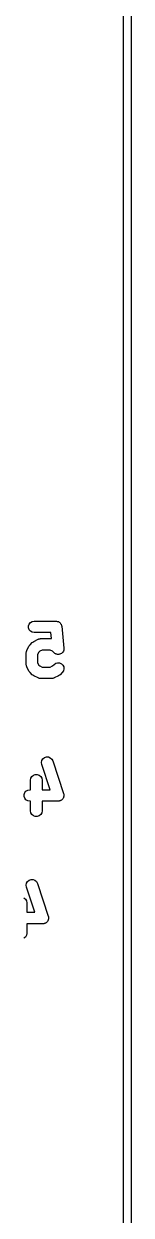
# Model space of a CAD drawing. Extents: x 100 to 214, y -112 to -50.
# Drawn here: x 142.65 to 144.05, y -96.55 to -81 of the extents above; entities that cross this region are included whole.
import ezdxf

# ---------------------------------------------------------------- set-up
doc = ezdxf.new("R2010")
doc.units = 0
doc.header["$MEASUREMENT"] = 0
doc.layers.add('BLACK', color=7, linetype='CONTINUOUS')

msp = doc.modelspace()

# ---------------------------------------------------------------- linework, layer by layer
at = {"layer": 'Black'}
for p, q in [((143.95, -101.9), (143.95, -66.9)), ((144.05, -66.95), (144.05, -101.85)), ((142.712, -88.8584), (142.721, -88.8339)), ((142.712, -88.8845), (142.712, -88.8584)), ((142.721, -88.9089), (142.712, -88.8845)), ((142.721, -88.8339), (142.738, -88.814)), ((142.738, -88.9289), (142.721, -88.9089)), ((142.738, -88.814), (142.76, -88.801)), ((142.76, -88.9419), (142.738, -88.9289)), ((142.76, -88.801), (142.786, -88.7964)), ((142.786, -88.9464), (142.76, -88.9419)), ((142.786, -88.7964), (143.071, -88.7964)), ((143.071, -88.7964), (143.074, -88.7969)), ((143.074, -88.7969), (143.077, -88.7966)), ((143.077, -88.7966), (143.087, -88.7992)), ((143.087, -88.7992), (143.097, -88.801)), ((143.097, -88.801), (143.1, -88.8024)), ((143.1, -88.8024), (143.102, -88.8031)), ((143.102, -88.8031), (143.111, -88.8088)), ((143.111, -88.8088), (143.12, -88.814)), ((143.12, -88.814), (143.121, -88.8161)), ((143.121, -88.8161), (143.124, -88.8177)), ((143.124, -88.8177), (143.13, -88.8261)), ((143.13, -88.8261), (143.136, -88.8339)), ((143.136, -88.8339), (143.137, -88.8366)), ((143.137, -88.8366), (143.139, -88.8389)), ((143.139, -88.8389), (143.142, -88.8488)), ((143.142, -88.8488), (143.145, -88.8584)), ((143.145, -88.8584), (143.145, -88.8612)), ((143.145, -88.8612), (143.146, -88.864)), ((143.146, -88.864), (143.175, -89.1497)), ((142.733, -89.1041), (142.761, -89.0755)), ((142.761, -89.0755), (142.771, -89.0687)), ((142.771, -89.0687), (142.781, -89.0615)), ((142.781, -89.0615), (142.838, -89.0329)), ((143.004, -88.9464), (142.786, -88.9464)), ((142.838, -89.0329), (142.842, -89.0317)), ((142.842, -89.0317), (142.846, -89.0295)), ((142.846, -89.0295), (142.854, -89.028)), ((142.854, -89.028), (142.863, -89.0255)), ((142.863, -89.0255), (142.867, -89.0258)), ((142.867, -89.0258), (142.871, -89.025)), ((142.871, -89.025), (143.011, -89.025)), ((143.011, -89.025), (143.004, -88.9464)), ((142.682, -89.2143), (142.683, -89.21)), ((142.682, -89.3571), (142.682, -89.2143)), ((142.683, -89.2057), (142.685, -89.1973)), ((142.683, -89.21), (142.683, -89.2057)), ((142.685, -89.1973), (142.687, -89.1886)), ((142.687, -89.1886), (142.689, -89.1849)), ((142.689, -89.1849), (142.69, -89.1807)), ((142.69, -89.1807), (142.719, -89.1236)), ((142.719, -89.1236), (142.726, -89.114)), ((142.726, -89.114), (142.733, -89.1041)), ((142.847, -89.2016), (142.832, -89.232)), ((142.832, -89.232), (142.832, -89.3394)), ((142.859, -89.1902), (142.847, -89.2016)), ((142.889, -89.175), (142.859, -89.1902)), ((142.997, -89.175), (142.889, -89.175)), ((143.027, -89.1902), (142.997, -89.175)), ((143.047, -89.2102), (143.027, -89.1902)), ((143.047, -89.2104), (143.047, -89.2102)), ((143.048, -89.2108), (143.047, -89.2104)), ((143.058, -89.2179), (143.048, -89.2108)), ((143.068, -89.2251), (143.058, -89.2179)), ((143.069, -89.2252), (143.068, -89.2251)), ((143.069, -89.2255), (143.069, -89.2252)), ((143.081, -89.2286), (143.069, -89.2255)), ((143.093, -89.2319), (143.081, -89.2286)), ((143.094, -89.2318), (143.093, -89.2319)), ((143.107, -89.2307), (143.094, -89.2319)), ((143.094, -89.2319), (143.094, -89.2318)), ((143.119, -89.2296), (143.107, -89.2307)), ((143.12, -89.2294), (143.119, -89.2296)), ((143.132, -89.2239), (143.12, -89.2293)), ((143.12, -89.2293), (143.12, -89.2294)), ((143.143, -89.2186), (143.132, -89.2239)), ((143.144, -89.218), (143.143, -89.2182)), ((143.143, -89.2182), (143.143, -89.2186)), ((143.153, -89.2091), (143.144, -89.218)), ((143.161, -89.2002), (143.153, -89.2091)), ((143.162, -89.1997), (143.161, -89.2002)), ((143.167, -89.188), (143.162, -89.1994)), ((143.162, -89.1994), (143.162, -89.1997)), ((143.172, -89.1766), (143.167, -89.188)), ((143.173, -89.1757), (143.172, -89.1761)), ((143.172, -89.1761), (143.172, -89.1766)), ((143.174, -89.1631), (143.173, -89.1757)), ((143.175, -89.1506), (143.174, -89.1631)), ((143.175, -89.1497), (143.175, -89.1502)), ((143.175, -89.1502), (143.175, -89.1506)), ((142.683, -89.3614), (142.682, -89.3571)), ((142.683, -89.3657), (142.683, -89.3614)), ((142.685, -89.3741), (142.683, -89.3657)), ((142.687, -89.3828), (142.685, -89.3741)), ((142.689, -89.3865), (142.687, -89.3828)), ((142.69, -89.3907), (142.689, -89.3865)), ((142.719, -89.4478), (142.69, -89.3907)), ((142.832, -89.3394), (142.847, -89.3699)), ((142.847, -89.3699), (142.859, -89.3812)), ((142.859, -89.3812), (142.889, -89.3964)), ((142.889, -89.3964), (142.997, -89.3964)), ((142.997, -89.3964), (143.027, -89.3812)), ((143.027, -89.3812), (143.047, -89.3613)), ((143.047, -89.3613), (143.068, -89.3463)), ((143.068, -89.3463), (143.093, -89.3396)), ((143.093, -89.3396), (143.119, -89.3418)), ((143.119, -89.3418), (143.143, -89.3528)), ((143.143, -89.3528), (143.161, -89.3713)), ((143.161, -89.3713), (143.172, -89.3949)), ((143.172, -89.3949), (143.175, -89.4208)), ((142.726, -89.4575), (142.719, -89.4478)), ((142.733, -89.4673), (142.726, -89.4575)), ((142.761, -89.4959), (142.733, -89.4673)), ((142.771, -89.5028), (142.761, -89.4959)), ((142.781, -89.5099), (142.771, -89.5028)), ((142.838, -89.5385), (142.781, -89.5099)), ((142.842, -89.5397), (142.838, -89.5385)), ((142.846, -89.5419), (142.842, -89.5397)), ((142.854, -89.5434), (142.846, -89.5419)), ((142.863, -89.5459), (142.854, -89.5434)), ((142.867, -89.5457), (142.863, -89.5459)), ((142.871, -89.5464), (142.867, -89.5457)), ((143.014, -89.5464), (142.871, -89.5464)), ((143.019, -89.5457), (143.014, -89.5464)), ((143.023, -89.5459), (143.019, -89.5457)), ((143.031, -89.5434), (143.023, -89.5459)), ((143.04, -89.5419), (143.031, -89.5434)), ((143.044, -89.5397), (143.04, -89.5419)), ((143.048, -89.5385), (143.044, -89.5397)), ((143.105, -89.5099), (143.048, -89.5385)), ((143.115, -89.5028), (143.105, -89.5099)), ((143.124, -89.4959), (143.115, -89.5028)), ((143.153, -89.4673), (143.124, -89.4959)), ((143.168, -89.446), (143.153, -89.4673)), ((143.175, -89.4208), (143.168, -89.446)), ((142.882, -90.6408), (142.887, -90.6153)), ((142.886, -90.6666), (142.882, -90.6408)), ((142.887, -90.6153), (142.901, -90.5931)), ((142.901, -90.5931), (142.921, -90.5769)), ((142.921, -90.5769), (142.946, -90.5687)), ((142.946, -90.5687), (142.972, -90.5694)), ((142.972, -90.5694), (142.996, -90.579)), ((142.996, -90.579), (143.016, -90.5962)), ((143.016, -90.5962), (143.028, -90.6191)), ((143.028, -90.6191), (143.171, -91.0477)), ((142.757, -90.8232), (142.777, -90.8065)), ((142.777, -90.8065), (142.801, -90.7976)), ((142.801, -90.7976), (142.827, -90.7976)), ((142.827, -90.7976), (142.852, -90.8065)), ((142.852, -90.8065), (142.872, -90.8232)), ((142.996, -90.9964), (142.886, -90.6666)), ((142.739, -90.8714), (142.744, -90.8458)), ((142.739, -90.9964), (142.739, -90.8714)), ((142.744, -90.8458), (142.757, -90.8232)), ((142.872, -90.8232), (142.885, -90.8458)), ((142.885, -90.8458), (142.889, -90.8714)), ((142.889, -90.8714), (142.889, -90.9964)), ((142.655, -91.0584), (142.664, -91.0339)), ((142.655, -91.0845), (142.655, -91.0584)), ((142.664, -91.1089), (142.655, -91.0845)), ((142.664, -91.0339), (142.68, -91.014)), ((142.68, -91.1289), (142.664, -91.1089)), ((142.68, -91.014), (142.703, -91.001)), ((142.703, -91.001), (142.729, -90.9964)), ((142.729, -90.9964), (142.739, -90.9964)), ((142.889, -90.9964), (142.996, -90.9964)), ((143.156, -91.1212), (143.152, -91.1246)), ((143.16, -91.1147), (143.156, -91.1212)), ((143.165, -91.1089), (143.16, -91.1147)), ((143.167, -91.1037), (143.165, -91.1089)), ((143.17, -91.099), (143.167, -91.1037)), ((143.171, -91.0916), (143.17, -91.099)), ((143.171, -91.0477), (143.172, -91.0532)), ((143.174, -91.0845), (143.171, -91.0916)), ((143.172, -91.0532), (143.174, -91.0584)), ((143.174, -91.0584), (143.174, -91.066)), ((143.174, -91.066), (143.175, -91.0735)), ((143.175, -91.0735), (143.174, -91.0789)), ((143.174, -91.0789), (143.174, -91.0845)), ((142.703, -91.1419), (142.68, -91.1289)), ((142.729, -91.1464), (142.703, -91.1419)), ((142.739, -91.1464), (142.729, -91.1464)), ((142.739, -91.2714), (142.739, -91.1464)), ((142.744, -91.2971), (142.739, -91.2714)), ((142.889, -91.2714), (142.885, -91.2971)), ((143.1, -91.1464), (142.889, -91.1464)), ((142.889, -91.1464), (142.889, -91.2714)), ((143.105, -91.1455), (143.1, -91.1464)), ((143.111, -91.1456), (143.105, -91.1455)), ((143.118, -91.1432), (143.111, -91.1456)), ((143.126, -91.1419), (143.118, -91.1432)), ((143.13, -91.1391), (143.126, -91.1419)), ((143.136, -91.1374), (143.13, -91.1391)), ((143.142, -91.1327), (143.136, -91.1374)), ((143.148, -91.1289), (143.142, -91.1327)), ((143.152, -91.1246), (143.148, -91.1289)), ((142.757, -91.3196), (142.744, -91.2971)), ((142.777, -91.3364), (142.757, -91.3196)), ((142.801, -91.3453), (142.777, -91.3364)), ((142.827, -91.3453), (142.801, -91.3453)), ((142.852, -91.3364), (142.827, -91.3453)), ((142.872, -91.3196), (142.852, -91.3364)), ((142.885, -91.2971), (142.872, -91.3196)), ((142.687, -92.2153), (142.701, -92.1931)), ((142.701, -92.1931), (142.721, -92.1769)), ((142.721, -92.1769), (142.746, -92.1687)), ((142.746, -92.1687), (142.772, -92.1694)), ((142.772, -92.1694), (142.796, -92.179)), ((142.796, -92.179), (142.816, -92.1962)), ((142.816, -92.1962), (142.828, -92.2191)), ((142.682, -92.2408), (142.687, -92.2153)), ((142.686, -92.2666), (142.682, -92.2408)), ((142.796, -92.5964), (142.686, -92.2666)), ((142.828, -92.2191), (142.971, -92.6477)), ((142.652, -92.4065), (142.672, -92.4232)), ((142.672, -92.4232), (142.685, -92.4458)), ((142.685, -92.4458), (142.689, -92.4714)), ((142.689, -92.4714), (142.689, -92.5964)), ((142.689, -92.5964), (142.796, -92.5964)), ((142.971, -92.6477), (142.972, -92.6532)), ((142.972, -92.6532), (142.974, -92.6584)), ((142.974, -92.6584), (142.974, -92.666)), ((142.974, -92.666), (142.975, -92.6735)), ((142.975, -92.6735), (142.974, -92.6789)), ((142.9, -92.7464), (142.689, -92.7464)), ((142.689, -92.7464), (142.689, -92.8714)), ((142.905, -92.7455), (142.9, -92.7464)), ((142.911, -92.7456), (142.905, -92.7455)), ((142.918, -92.7432), (142.911, -92.7456)), ((142.926, -92.7419), (142.918, -92.7432)), ((142.93, -92.7391), (142.926, -92.7419)), ((142.936, -92.7374), (142.93, -92.7391)), ((142.942, -92.7327), (142.936, -92.7374)), ((142.948, -92.7289), (142.942, -92.7327)), ((142.952, -92.7246), (142.948, -92.7289)), ((142.956, -92.7212), (142.952, -92.7246)), ((142.96, -92.7147), (142.956, -92.7212)), ((142.965, -92.7089), (142.96, -92.7147)), ((142.967, -92.7037), (142.965, -92.7089)), ((142.97, -92.699), (142.967, -92.7037)), ((142.971, -92.6916), (142.97, -92.699)), ((142.974, -92.6845), (142.971, -92.6916)), ((142.974, -92.6789), (142.974, -92.6845)), ((142.672, -92.9196), (142.652, -92.9364)), ((142.685, -92.8971), (142.672, -92.9196)), ((142.689, -92.8714), (142.685, -92.8971))]:
    msp.add_line(p, q, dxfattribs=at)

doc.saveas('drawing.dxf')
